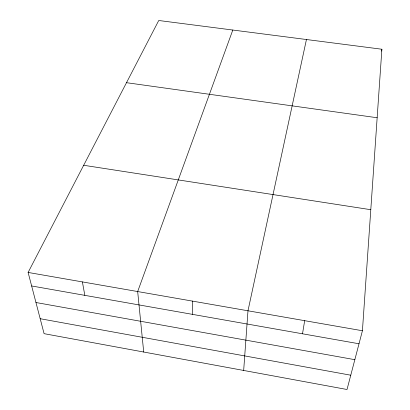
<?xml version="1.0" encoding="UTF-8"?>
<svg xmlns="http://www.w3.org/2000/svg" width="410" height="410" viewBox="0 0 410 410"><rect width="100%" height="100%" fill="white"/><g stroke="black" fill="none" stroke-linecap="round" stroke-linejoin="round"><path stroke-width="0.61" d="M362.425 330.747L381.889 49.236L158.742 20.5L28.111 272.44L44.085 333.668L347.019 389.5L362.425 330.747L28.111 272.44M243.673 370.455L247.983 310.785L306.444 39.519M302.508 333.796L304.671 320.671M381.51 51.112L381.889 49.236M232.798 30.038L137.673 291.546L143.71 352.031M126.495 82.687L377.154 117.742M83.676 165.276L370.794 209.705M31.637 285.96L359.006 343.77M35.957 302.513L354.84 359.678M40.18 318.713L350.77 375.206M82.384 281.906L84.839 295.354M192.326 301.078L192.536 314.373"/></g></svg>
